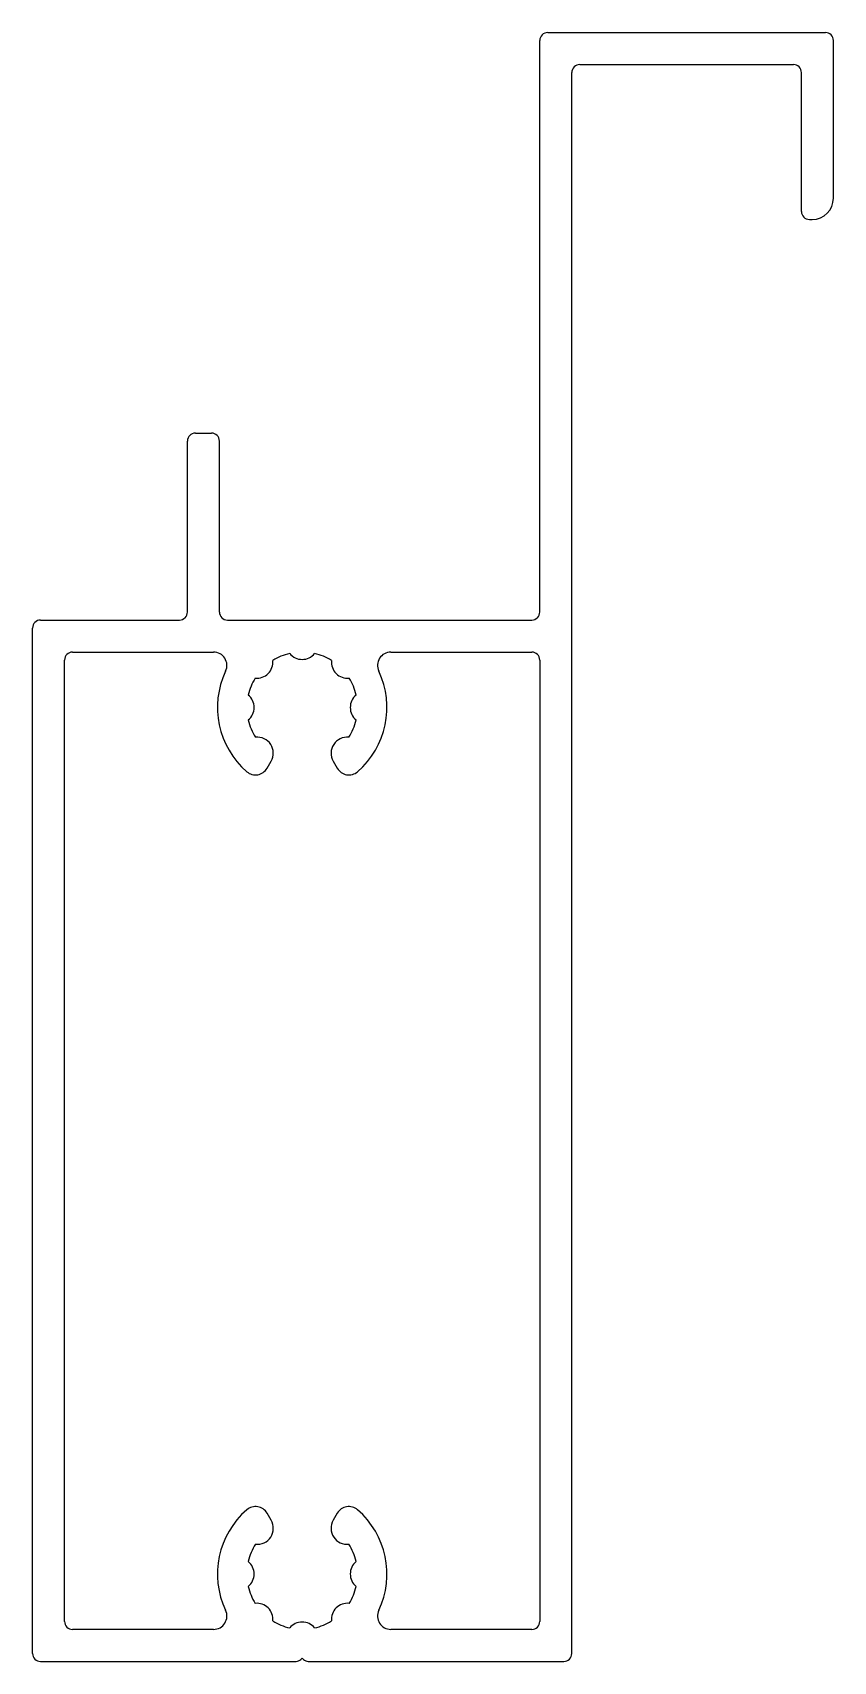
# Model space of a CAD drawing. Extents: x 1008.5 to 1038.5, y 523.6 to 584.6.
import ezdxf

# ---------------------------------------------------------------- set-up
doc = ezdxf.new("R2010")
doc.units = 0
doc.layers.get('0').update_dxf_attribs({"linetype": 'CONTINUOUS'})

msp = doc.modelspace()

# ---------------------------------------------------------------- linework, layer by layer
at = {"color": 0}
for p, q in [((1027.8, 584.649), (1038.2, 584.649)), ((1027.5, 562.949), (1027.5, 584.349)), ((1038.5, 578.449), (1038.5, 584.349)), ((1029, 583.449), (1037, 583.449)), ((1028.7, 523.949), (1028.7, 583.149)), ((1037.3, 577.949), (1037.3, 583.149)), ((1037.6, 577.649), (1037.7, 577.649)), ((1014.3, 562.949), (1014.3, 569.349)), ((1014.6, 569.649), (1015.2, 569.649)), ((1015.5, 562.949), (1015.5, 569.349)), ((1008.8, 562.649), (1014, 562.649)), ((1015.8, 562.649), (1027.2, 562.649)), ((1008.5, 523.949), (1008.5, 562.349)), ((1010, 561.449), (1015.28, 561.449)), ((1021.92, 561.449), (1027.2, 561.449)), ((1009.7, 525.149), (1009.7, 561.149)), ((1027.5, 561.149), (1027.5, 525.149)), ((1017.286, 557.098), (1017.438, 557.361)), ((1019.762, 557.361), (1019.914, 557.098)), ((1017.438, 528.936), (1017.286, 529.2)), ((1019.914, 529.2), (1019.762, 528.936)), ((1015.28, 524.849), (1010, 524.849)), ((1027.2, 524.849), (1021.92, 524.849)), ((1008.8, 523.649), (1018.372, 523.649)), ((1018.548, 523.722), (1018.6, 523.774)), ((1018.6, 523.774), (1018.652, 523.722)), ((1018.829, 523.649), (1028.4, 523.649))]:
    msp.add_line(p, q, dxfattribs=at)
for centre, radius, start, end in [((1027.8, 584.349), 0.3, 90, 180), ((1038.2, 584.349), 0.3, 0, 90), ((1029, 583.149), 0.3, 90, 180), ((1037, 583.149), 0.3, 0, 90), ((1037.7, 578.449), 0.8, 270, 0), ((1037.6, 577.949), 0.3, 180, 270), ((1014.6, 569.349), 0.3, 90, 180), ((1015.2, 569.349), 0.3, 0, 90), ((1008.8, 562.349), 0.3, 90, 180), ((1014, 562.949), 0.3, 270, 0), ((1015.8, 562.949), 0.3, 180, 270), ((1027.2, 562.949), 0.3, 270, 0), ((1010, 561.149), 0.3, 90, 180), ((1015.28, 560.949), 0.5, 334.62307, 90), ((1018.6, 559.374), 2.075, 102.97699, 122.02301), ((1018.6, 561.774), 0.6, 219.04948, 320.95052), ((1018.6, 559.374), 2.075, 57.97699, 77.02301), ((1021.92, 560.949), 0.5, 90, 205.37693), ((1027.2, 561.149), 0.3, 0, 90), ((1018.6, 559.374), 3.175, 154.62307, 229.22715), ((1016.903, 561.071), 0.6, 264.04948, 5.95052), ((1020.297, 561.071), 0.6, 174.04948, 275.95052), ((1018.6, 559.374), 3.175, 310.77285, 25.37693), ((1018.6, 559.374), 2.075, 147.97699, 167.02301), ((1018.6, 559.374), 2.075, 12.97699, 32.02301), ((1016.2, 559.374), 0.6, 309.04948, 50.95052), ((1021, 559.374), 0.6, 129.04948, 230.95052), ((1018.6, 559.374), 2.075, 192.97699, 212.5455), ((1018.6, 559.374), 2.075, 327.4545, 347.02301), ((1016.919, 557.661), 0.6, 330, 96.47301), ((1020.282, 557.661), 0.6, 83.52699, 210), ((1016.853, 557.348), 0.5, 229.22715, 330), ((1020.347, 557.348), 0.5, 210, 310.77285), ((1018.6, 526.924), 3.175, 130.77285, 205.37693), ((1016.853, 528.95), 0.5, 30, 130.77285), ((1016.919, 528.636), 0.6, 263.52699, 30), ((1020.282, 528.636), 0.6, 150, 276.47301), ((1020.347, 528.95), 0.5, 49.22715, 150), ((1018.6, 526.924), 3.175, 334.62307, 49.22715), ((1018.6, 526.924), 2.075, 147.4545, 167.02301), ((1018.6, 526.924), 2.075, 12.97699, 32.5455), ((1016.2, 526.924), 0.6, 309.04948, 50.95052), ((1021, 526.924), 0.6, 129.04948, 230.95052), ((1018.6, 526.924), 2.075, 192.97699, 212.02301), ((1018.6, 526.924), 2.075, 327.97699, 347.02301), ((1016.903, 525.227), 0.6, 354.04948, 95.95052), ((1020.297, 525.227), 0.6, 84.04948, 185.95052), ((1015.28, 525.349), 0.5, 270, 25.37693), ((1021.92, 525.349), 0.5, 154.62307, 270), ((1010, 525.149), 0.3, 180, 270), ((1018.6, 526.924), 2.075, 237.97699, 257.02301), ((1018.6, 524.524), 0.6, 39.04948, 140.95052), ((1018.6, 526.924), 2.075, 282.97699, 302.02301), ((1027.2, 525.149), 0.3, 270, 0), ((1008.8, 523.949), 0.3, 180, 270), ((1018.372, 523.899), 0.25, 270, 315), ((1018.829, 523.899), 0.25, 225, 270), ((1028.4, 523.949), 0.3, 270, 0)]:
    msp.add_arc(centre, radius, start, end, dxfattribs=at)

doc.saveas('drawing.dxf')
